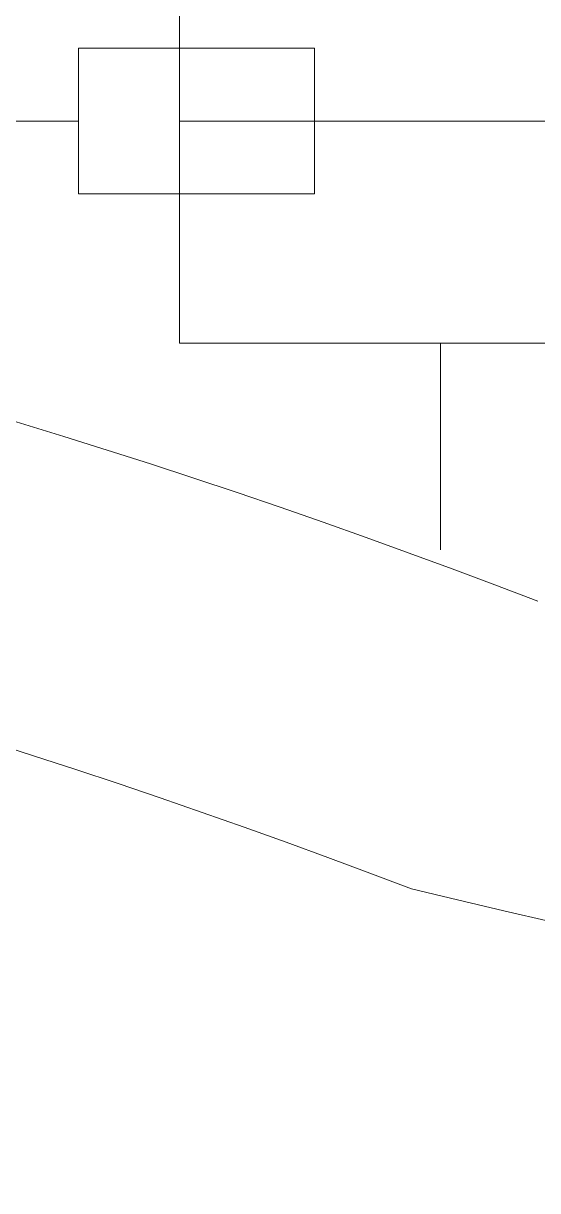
# Model space of a CAD drawing. Extents: x -1315200 to -1014507, y 2616811 to 2674779.
# Drawn here: x -1227763.6 to -1227627.5, y 2649328.1 to 2649636.8 of the extents above; entities that cross this region are included whole.
import ezdxf

# ---------------------------------------------------------------- set-up
doc = ezdxf.new("R2010")
doc.units = 0
doc.header["$LTSCALE"] = 25
doc.header["$MEASUREMENT"] = 0
doc.linetypes.add('PHANTOM2', pattern=[31.75, 15.875, -3.175, 3.175, -3.175, 3.175, -3.175])
doc.layers.get('0').update_dxf_attribs({"linetype": 'CONTINUOUS', "lineweight": 9})

msp = doc.modelspace()

# ---------------------------------------------------------------- linework, layer by layer
at = {"color": 9}
for p, q in [((-1227722.29, 2649888.71), (-1227722.29, 2649552.25)), ((-1227749.03, 2649630.2), (-1227749.03, 2649591.68)), ((-1227686.55, 2649630.2), (-1227749.03, 2649630.2)), ((-1227686.55, 2649591.68), (-1227686.55, 2649630.2)), ((-1227749.03, 2649610.94), (-1227951.1, 2649610.94)), ((-1227749.03, 2649591.68), (-1227686.55, 2649591.68)), ((-1227722.29, 2649552.25), (-1227241.56, 2649552.25)), ((-1227653.21, 2649497.59), (-1227653.21, 2649552.25))]:
    msp.add_line(p, q, dxfattribs=at)
at = {"color": 9, "linetype": 'PHANTOM2'}
msp.add_line((-1227722.29, 2649610.94), (-1227410.57, 2649610.94), dxfattribs=at)
at = {"color": 9}
for centre, radius, start, end in [((-1228350.56, 2647605.43), 2012.91, 68.94744, 112.52279), ((-1228384.65, 2647511.34), 2029.99, 69.11228, 111.28676), ((-1226990.44, 2652183.83), 2855.72, 256.42198, 288.48281)]:
    msp.add_arc(centre, radius, start, end, dxfattribs=at)

doc.saveas('drawing.dxf')
